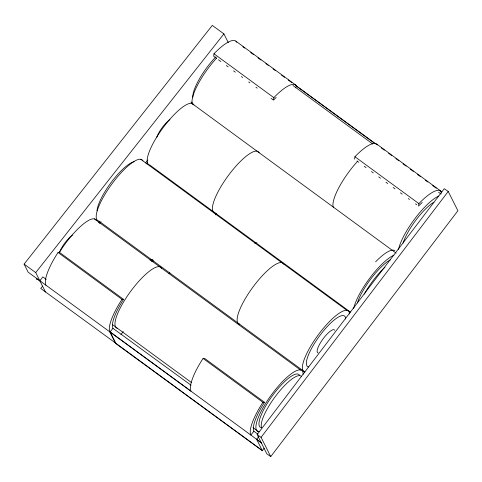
<?xml version="1.0" encoding="UTF-8"?>
<svg xmlns="http://www.w3.org/2000/svg" width="482" height="482" viewBox="0 0 482 482"><rect width="100%" height="100%" fill="white"/><g stroke="black" fill="none" stroke-linecap="round" stroke-linejoin="round"><path stroke-width="0.72" d="M236.801 42.338A42.621 11.393 -53.8 0 0 215.358 52.339L213.984 53.767L213.634 56.231L216.659 58.449M377.141 144.871L296.665 86.218A42.621 11.393 -53.8 0 0 275.228 96.219L273.854 97.647L273.505 100.111L271.083 98.34M354.583 159.205L354.933 156.746L356.306 155.312A42.621 11.393 -53.8 0 1 377.472 144.847M439.891 190.866L441.705 192.191A42.621 11.393 -53.8 0 0 420.262 202.193L418.888 203.621L418.539 206.085L419.714 204.868A37.698 10.074 -53.8 0 1 422.232 202.458M264.172 448.236L262.304 450.598L115.77 343.196L110.077 331.875L112.951 328.326L112.481 326.718A37.698 10.074 -53.8 0 1 122.597 300.919L123.603 299.376L59.648 252.502L58.057 252.49L56.87 254.297A42.621 11.393 -53.8 0 0 45.953 285.224M123.603 299.376L122.012 299.37L120.831 301.178A42.621 11.393 -53.8 0 0 109.914 332.104L115.608 343.425L262.304 450.598L256.605 439.277L110.077 331.875M257.948 434.198L253.887 431.276L253.412 429.667A37.698 10.074 -53.8 0 1 263.527 403.874L264.54 402.331L204.669 358.451L203.079 358.445L201.898 360.247A42.621 11.393 -53.8 0 0 190.98 391.173L28.179 272.222L24.1 264.112L212.291 25.395L223.907 33.885L228.293 42.609M264.54 402.331L262.949 402.325L261.762 404.127A42.621 11.393 -53.8 0 0 250.845 435.053L253.887 431.276M112.951 328.326L190.999 385.184M115.77 343.196L40.741 288.477L42.609 286.115M257.141 434.577L444.284 188.703L448.212 191.468L457.9 210.73L270.751 456.605L266.829 453.845L257.141 434.577L261.063 437.343L270.751 456.605M261.063 437.343L448.212 191.468M295.382 87.869L296.665 86.218M440.849 193.294L441.705 192.191M45.495 292.032L35.722 272.601L223.907 33.885M98.593 222.539L99.527 221.358M145.576 162.94L147.902 159.988M99.635 223.552L101.039 221.78M146.781 163.922L147.715 162.741M120.934 334.538L123.259 331.586M168.947 273.806L169.881 272.631M215.568 214.852L216.502 213.671M39.801 280.711L42.88 276.885L46.212 279.373M258.804 436.547L256.605 439.277L261.13 442.518M273.897 99.702L274.674 98.888A37.698 10.074 -53.8 0 1 276.192 97.412M375.605 261.847L376.779 260.629A37.698 10.074 -53.8 0 1 394.885 250.724M149.95 260.069L152.921 259.593M254.707 243.205L256.936 242.85M38.415 279.427L36.927 279.668L36.277 278.373L40.922 281.765M151.342 261.25L153.571 260.889M24.1 264.112L35.722 272.601M256.225 439.216L261.678 443.211M376.779 144.118L440.735 190.999M235.831 41.139L295.701 85.019M381.364 147.968L384.383 150.179M388.606 153.27L391.625 155.481M395.849 158.578L398.861 160.789M403.091 163.886L406.103 166.097M410.327 169.194L413.345 171.405M417.569 174.502L420.587 176.713M425.413 180.25L427.829 182.021M432.655 185.558L436.276 188.209M242.85 46.766L244.663 48.098M250.706 52.532L253.731 54.743M257.966 57.846L260.991 60.063M265.829 63.612L268.245 65.383M273.083 68.932L275.499 70.703M281.548 75.138L284.573 77.349M288.2 80.012L291.827 82.669M295.46 85.332L375.153 143.744M292.923 85.477L372.761 143.998M438.614 192.27L441.036 194.041M354.933 156.746L418.888 203.621M213.984 53.767L273.854 97.647M356.999 160.976L358.807 162.301M364.235 166.284L366.049 167.609M371.477 171.592L373.285 172.918M378.719 176.9L380.527 178.226M385.962 182.202L387.769 183.534M393.198 187.51L395.011 188.836M400.44 192.818L402.253 194.144M408.284 198.566L409.489 199.452M415.526 203.874L416.731 204.76M218.473 59.774L220.895 61.551M226.335 65.54L228.149 66.865M233.595 70.86L235.409 72.186M241.452 76.62L242.663 77.506M248.712 81.94L249.923 82.826M255.966 87.254L257.177 88.146M190.878 101.985L192.692 103.311M191.812 103.371L396.174 253.158M350.492 312.149L149.763 165.019A37.59 10.044 -53.8 0 1 162.789 128.11A37.59 10.044 -53.8 0 1 193.903 104.962M140.84 159.325L347.016 310.444M94.352 218.888L300.527 370.007M203.079 358.445L262.949 402.325M58.057 252.49L122.012 299.37M112.716 324.814L191.342 382.443M253.032 427.661L258.479 431.655M398.542 249.375A37.59 10.044 -53.8 0 1 414.93 218.623A37.59 10.044 -53.8 0 1 438.801 196.09M333.46 207.603A37.59 10.044 -53.8 0 1 357.704 161.157M403.066 243.109A31.288 8.363 -53.8 0 1 433.866 202.211M192.535 104.305A37.59 10.044 -53.8 0 1 216.78 57.858M192.854 97.159A32.68 8.736 -53.8 0 1 215.972 56.756M349.607 313.957A37.59 10.044 -53.8 0 0 319.765 332.821A37.59 10.044 -53.8 0 0 304.967 372.092L98.792 220.973A37.59 10.044 -53.8 0 1 111.824 184.064A37.59 10.044 -53.8 0 1 142.931 160.916M239.717 324.266A37.59 10.044 -53.8 0 1 252.749 287.362A37.59 10.044 -53.8 0 1 283.856 264.208M308.492 366.923A31.288 8.363 -53.8 0 1 321.187 333.755A31.288 8.363 -53.8 0 1 345.672 319.03M318.096 352.86A14.135 3.778 -53.8 0 1 322.964 339.009A14.135 3.778 -53.8 0 1 334.677 330.266M97.021 210.797A32.68 8.736 -53.8 0 1 111.625 181.835A32.68 8.736 -53.8 0 1 134.141 161.741M59.262 252.61A37.59 10.044 -53.8 0 1 96.442 220.479M117.548 328.356A37.59 10.044 -53.8 0 1 130.58 291.453A37.59 10.044 -53.8 0 1 161.687 268.299M59.376 252.58A14.135 3.778 -53.8 0 1 72.469 235.108M259.72 431.703A37.59 10.044 -53.8 0 1 272.685 393.161A37.59 10.044 -53.8 0 1 303.154 374.315M261.22 427.63A32.68 8.736 -53.8 0 1 272.547 395.541A32.68 8.736 -53.8 0 1 299.599 375.412M261.666 427.902A32.68 8.736 -53.8 0 1 276.74 394.638A32.68 8.736 -53.8 0 1 301.527 376.556M215.008 212.839A37.59 10.044 -53.8 0 1 228.04 175.936A37.59 10.044 -53.8 0 1 259.147 152.782M156.638 137.653A14.135 3.778 -53.8 0 1 169.929 119.59M353.686 308.504A37.59 10.044 -53.8 0 1 370.068 277.746A37.59 10.044 -53.8 0 1 393.939 255.213M357.373 302.985A32.68 8.736 -53.8 0 1 390.541 259.708M364.241 294.207A32.68 8.736 -53.8 0 1 384.973 267.209"/></g></svg>
